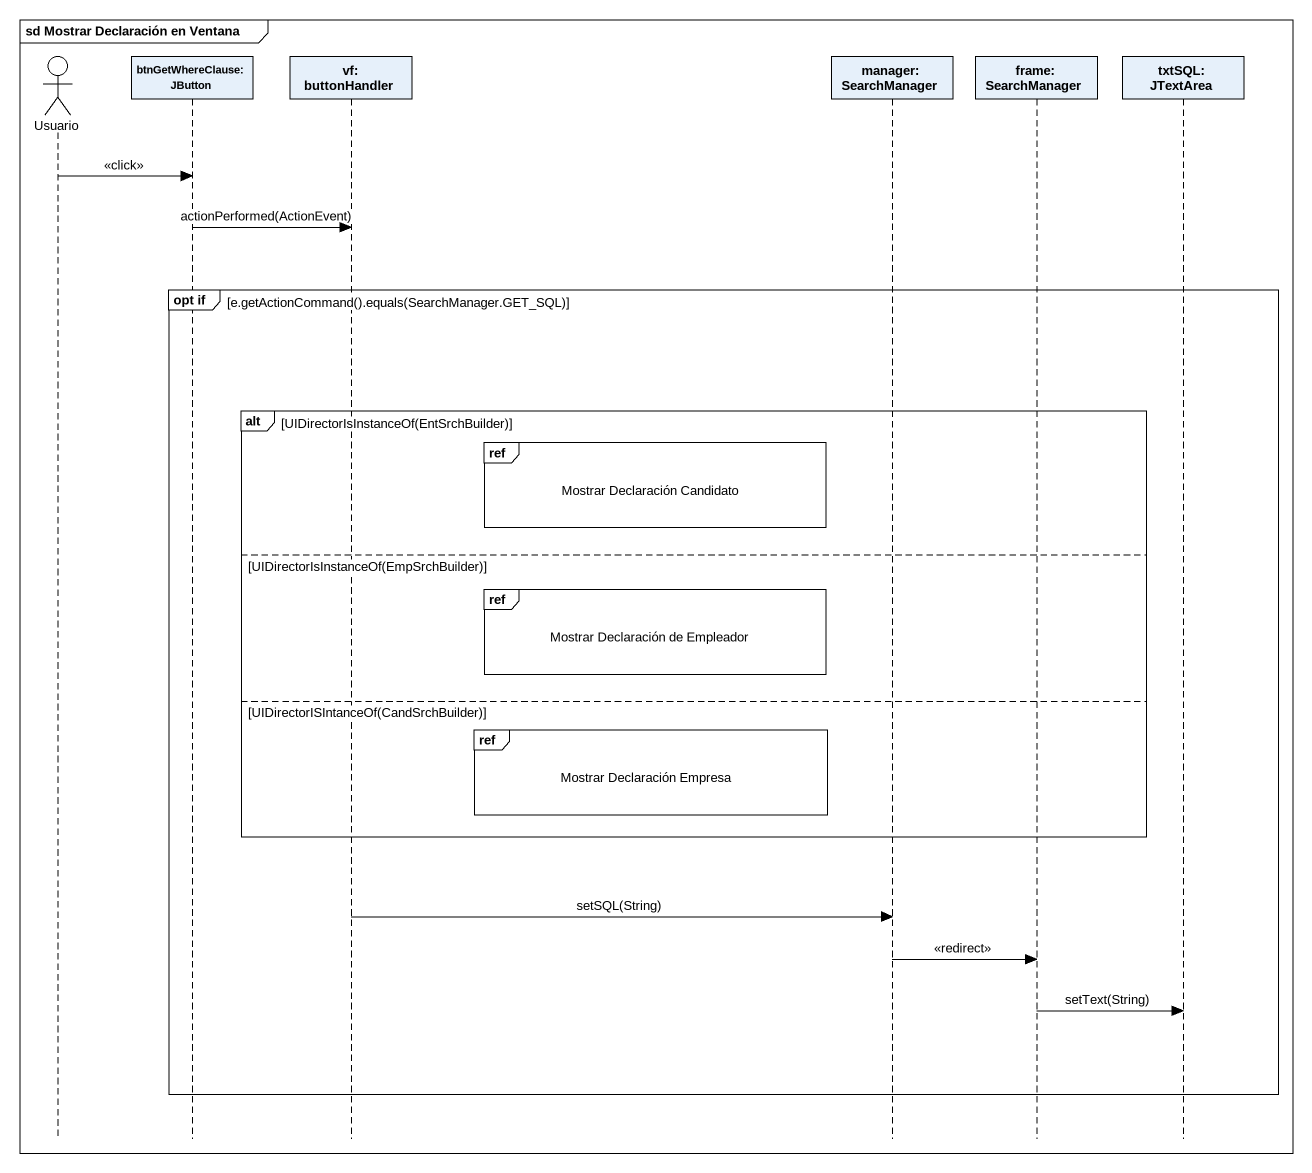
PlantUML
@startuml
mainframe sd Mostrar Declaración en Ventana
hide footbox
actor Usuario
participant "btnGetWhereClause: JButton" as btnGetWhereClause_JButton
participant "vf: buttonHandler" as vf_buttonHandler
participant "manager: SearchManager" as manager_SearchManager
participant "frame: SearchManager" as frame_SearchManager
participant "txtSQL: JTextArea" as txtSQL_JTextArea

Usuario -> btnGetWhereClause_JButton : <<click>>
btnGetWhereClause_JButton -> vf_buttonHandler : actionPerformed(ActionEvent)
group opt if [e.getActionCommand().equals(SearchManager.GET_SQL)]
  alt UIDirectorIsInstanceOf(EntSrchBuilder)
    ref over manager_SearchManager : Mostrar Declaración Candidato
  else UIDirectorIsInstanceOf(EmpSrchBuilder)
    ref over manager_SearchManager : Mostrar Declaración de Empleador
  else UIDirectorISIntanceOf(CandSrchBuilder)
    ref over manager_SearchManager : Mostrar Declaración Empresa
  end
  vf_buttonHandler -> manager_SearchManager : setSQL(String)
  manager_SearchManager -> frame_SearchManager : <<redirect>>
  frame_SearchManager -> txtSQL_JTextArea : setText(String)
end
@enduml
